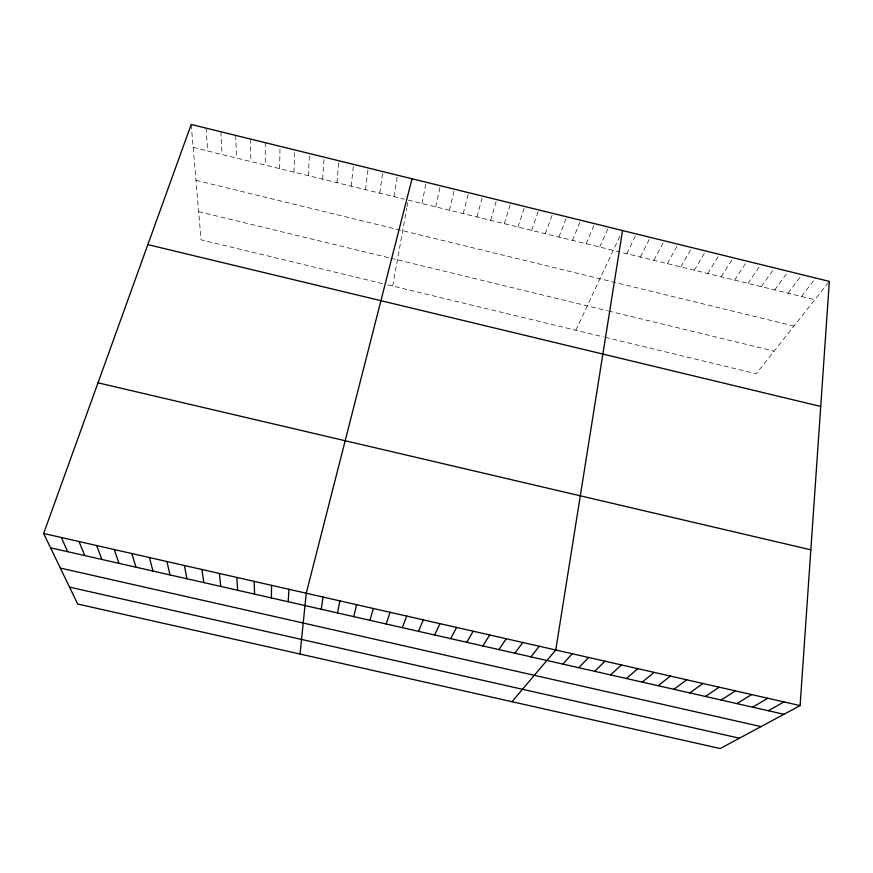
<?xml version="1.0" encoding="UTF-8"?>
<svg xmlns="http://www.w3.org/2000/svg" width="873" height="873" viewBox="0 0 873 873"><rect width="100%" height="100%" fill="white"/><g stroke="black" fill="none" stroke-linecap="round" stroke-linejoin="round"><path stroke-width="0.65" stroke-dasharray="4.37 3.27" d="M279.633 168.62L280.026 146.304M293.994 172.134L294.768 149.927M308.322 175.648L309.489 153.55M322.639 179.161L324.189 157.162M336.945 182.664L338.877 160.774M351.23 186.167L353.543 164.386M365.492 189.659L368.199 167.987M379.744 193.151L382.832 171.588M393.974 196.632L397.444 175.178M392.719 286.06L406.774 207.992M407.014 206.683L407.724 202.743M421.975 203.496L426.188 182.25M435.736 206.868L440.319 185.72M449.486 210.24L454.44 189.201M463.225 213.601L468.539 192.66M476.942 216.962L482.616 196.13M490.648 220.323L496.682 199.59M504.332 223.674L510.738 203.038M518.005 227.024L524.771 206.497M531.657 230.374L538.783 209.946M545.298 233.713L552.784 213.383M558.916 237.052L566.773 216.82M572.524 240.381L580.741 220.258M586.121 243.709L594.688 223.684M599.696 247.037L608.623 227.122M575.853 330.234L619.808 236.365M626.803 253.683L636.439 233.953M640.335 257L650.32 237.369M653.844 260.307L664.189 240.784M667.343 263.613L678.048 244.189M680.831 266.92L691.885 247.594M694.297 270.215L705.7 250.988M707.752 273.511L719.505 254.392M721.185 276.806L733.287 257.775M734.608 280.091L747.059 261.169M748.008 283.376L760.82 264.552M761.409 286.66L774.558 267.924M774.777 289.934L788.275 271.307M788.144 293.208L801.981 274.679M801.49 296.482L815.677 278.04M828.542 282.426L756.182 373.742L604.891 337.24M382.57 283.616L201.052 239.824L191.307 125.799M387.645 284.838L603.68 336.956M198.64 211.648L389.554 257.917M390.864 258.244L607.335 310.712M608.59 311.017L774.1 351.132M193.162 147.439L404.319 199.175M408.193 200.124L814.815 299.745M195.967 180.329L793.983 326.044M206.05 128.102L207.61 150.974M220.88 131.758L222.058 154.51M235.688 135.391L236.474 158.046M250.486 139.036L250.878 161.581M265.261 142.67L265.272 165.106"/><path stroke-width="1.31" d="M271.383 597.929L271.579 585.336M288.21 601.748L288.93 589.286M800.094 705.591L829.35 281.401L191.198 124.457L43.65 533.479L77.686 604.029L720.214 748.543L800.094 705.591L43.65 533.479M300.05 654.041L306.259 593.225L412.034 178.769M321.286 609.256L323.054 597.056M622.536 230.537L555.752 649.992L511.993 701.717M337.535 612.944L339.826 600.864M353.772 616.633L356.577 604.683M369.988 620.31L373.306 608.481M386.182 623.988L390.013 612.289M402.344 627.665L406.687 616.076M418.494 631.332L423.34 619.874M434.623 634.987L439.97 623.649M450.719 638.643L456.579 627.436M466.804 642.288L473.166 631.212M482.867 645.944L489.731 634.977M498.909 649.577L506.275 638.741M514.917 653.211L522.785 642.495M530.915 656.845L539.285 646.249M562.845 664.091L572.197 653.735M578.766 667.714L588.62 657.478M594.677 671.326L605.033 661.21M610.565 674.927L621.412 664.931M626.432 678.528L637.759 668.653M642.277 682.129L654.095 672.374M658.1 685.72L670.409 676.084M673.901 689.31L686.702 679.794M689.692 692.889L702.961 683.494M705.449 696.468L719.21 687.193M721.185 700.037L735.426 690.881M736.899 703.605L751.631 694.57M752.602 707.174L767.804 698.247M768.273 710.731L783.965 701.925M69.524 587.114L739.431 738.209M50.558 547.808L783.932 714.278M60.335 568.072L761.016 726.609M97.994 382.821L810.831 549.826M147.843 244.626L820.729 406.458M61.339 537.506L67.69 551.692M78.996 541.522L84.801 555.577M96.63 545.538L101.879 559.451M114.243 549.543L118.935 563.325M131.823 553.537L135.97 567.199M149.381 557.531L152.982 571.051M166.918 561.525L169.973 574.914M184.421 565.508L186.931 578.766M201.903 569.491L203.867 582.607M219.363 573.463L220.782 586.449M236.79 577.424L237.674 590.279M254.196 581.385L254.545 594.109"/></g></svg>
